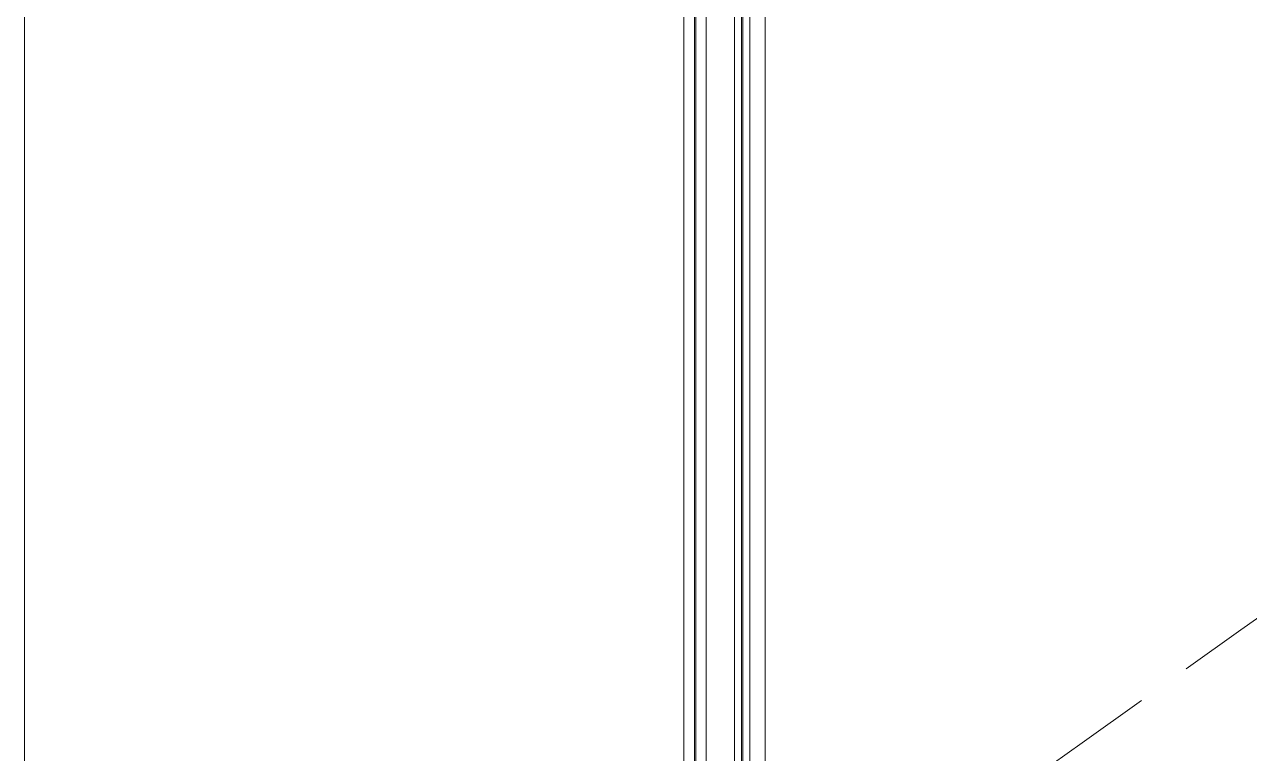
# Model space of a CAD drawing. Extents: x -1299 to 23780, y -3010 to 8106.
# Drawn here: x 7067.2 to 7137.1, y 787.7 to 829.2 of the extents above; entities that cross this region are included whole.
import ezdxf

# ---------------------------------------------------------------- set-up
doc = ezdxf.new("R2010")
doc.units = 0
doc.header["$LTSCALE"] = 25
doc.header["$MEASUREMENT"] = 0
doc.linetypes.add('DOT2', pattern=[0.125, 0, -0.125])
doc.linetypes.add('HIDDEN', pattern=[0.375, 0.25, -0.125])
for name, color, linetype, lineweight in [('06C', 9, 'Continuous', 9), ('06D', 9, 'Continuous', 9), ('10', 9, 'Continuous', 9), ('15', 9, 'Continuous', 9), ('20', 9, 'DOT2', 9)]:
    doc.layers.add(name, color=color, linetype=linetype, lineweight=lineweight)

# ---------------------------------------------------------------- blocks, each defined once
blk = doc.blocks.new('*U456')
at = {"layer": '15'}
for p, q in [((-1.469, -18.947), (-170.301, -18.947)), ((-1.469, -19.347), (-170.301, -19.347)), ((-1.469, -19.423), (-170.301, -19.423)), ((-1.469, -19.823), (-170.301, -19.823)), ((-1.469, -21.423), (-170.301, -21.423)), ((-1.469, -22.023), (-170.301, -22.023)), ((-1.469, -22.099), (-170.301, -22.099)), ((-1.469, -22.699), (-170.301, -22.699))]:
    blk.add_line(p, q, dxfattribs=at)
blk = doc.blocks.new('*U472')
at = {"layer": '15'}
for p, q in [((1.469, -18.947), (62.699, -18.947)), ((1.469, -19.347), (62.699, -19.347)), ((1.469, -19.423), (62.699, -19.423)), ((1.469, -19.823), (62.699, -19.823)), ((1.469, -21.423), (62.699, -21.423)), ((1.469, -22.023), (62.699, -22.023)), ((1.469, -22.099), (62.699, -22.099)), ((1.469, -22.699), (62.699, -22.699))]:
    blk.add_line(p, q, dxfattribs=at)

msp = doc.modelspace()

# ---------------------------------------------------------------- linework, layer by layer
at = {"layer": '06C'}
msp.add_lwpolyline([(7676.221, 1215.643), (7737.752, 1104.544, 0.030791), (7109.425, 704.149), (7109.425, 847.702)], format="xyb", dxfattribs=at)
at = {"layer": '06D'}
msp.add_lwpolyline([(7067.2, 861.676), (7067.2, 284.7), (9765.58, 284.7)], dxfattribs=at)
at = {"layer": '20', "linetype": 'HIDDEN'}
msp.add_lwpolyline([(7109.425, 775.358, -0.029077), (7709.783, 1155.044)], format="xyb", dxfattribs=at)

# ---------------------------------------------------------------- block references
at = {"layer": '10', "rotation": 270}
for name, p in [('*U472', (7127.5, 851)), ('*U456', (7127.5, 618))]:
    msp.add_blockref(name, p, dxfattribs=at)

doc.saveas('drawing.dxf')
